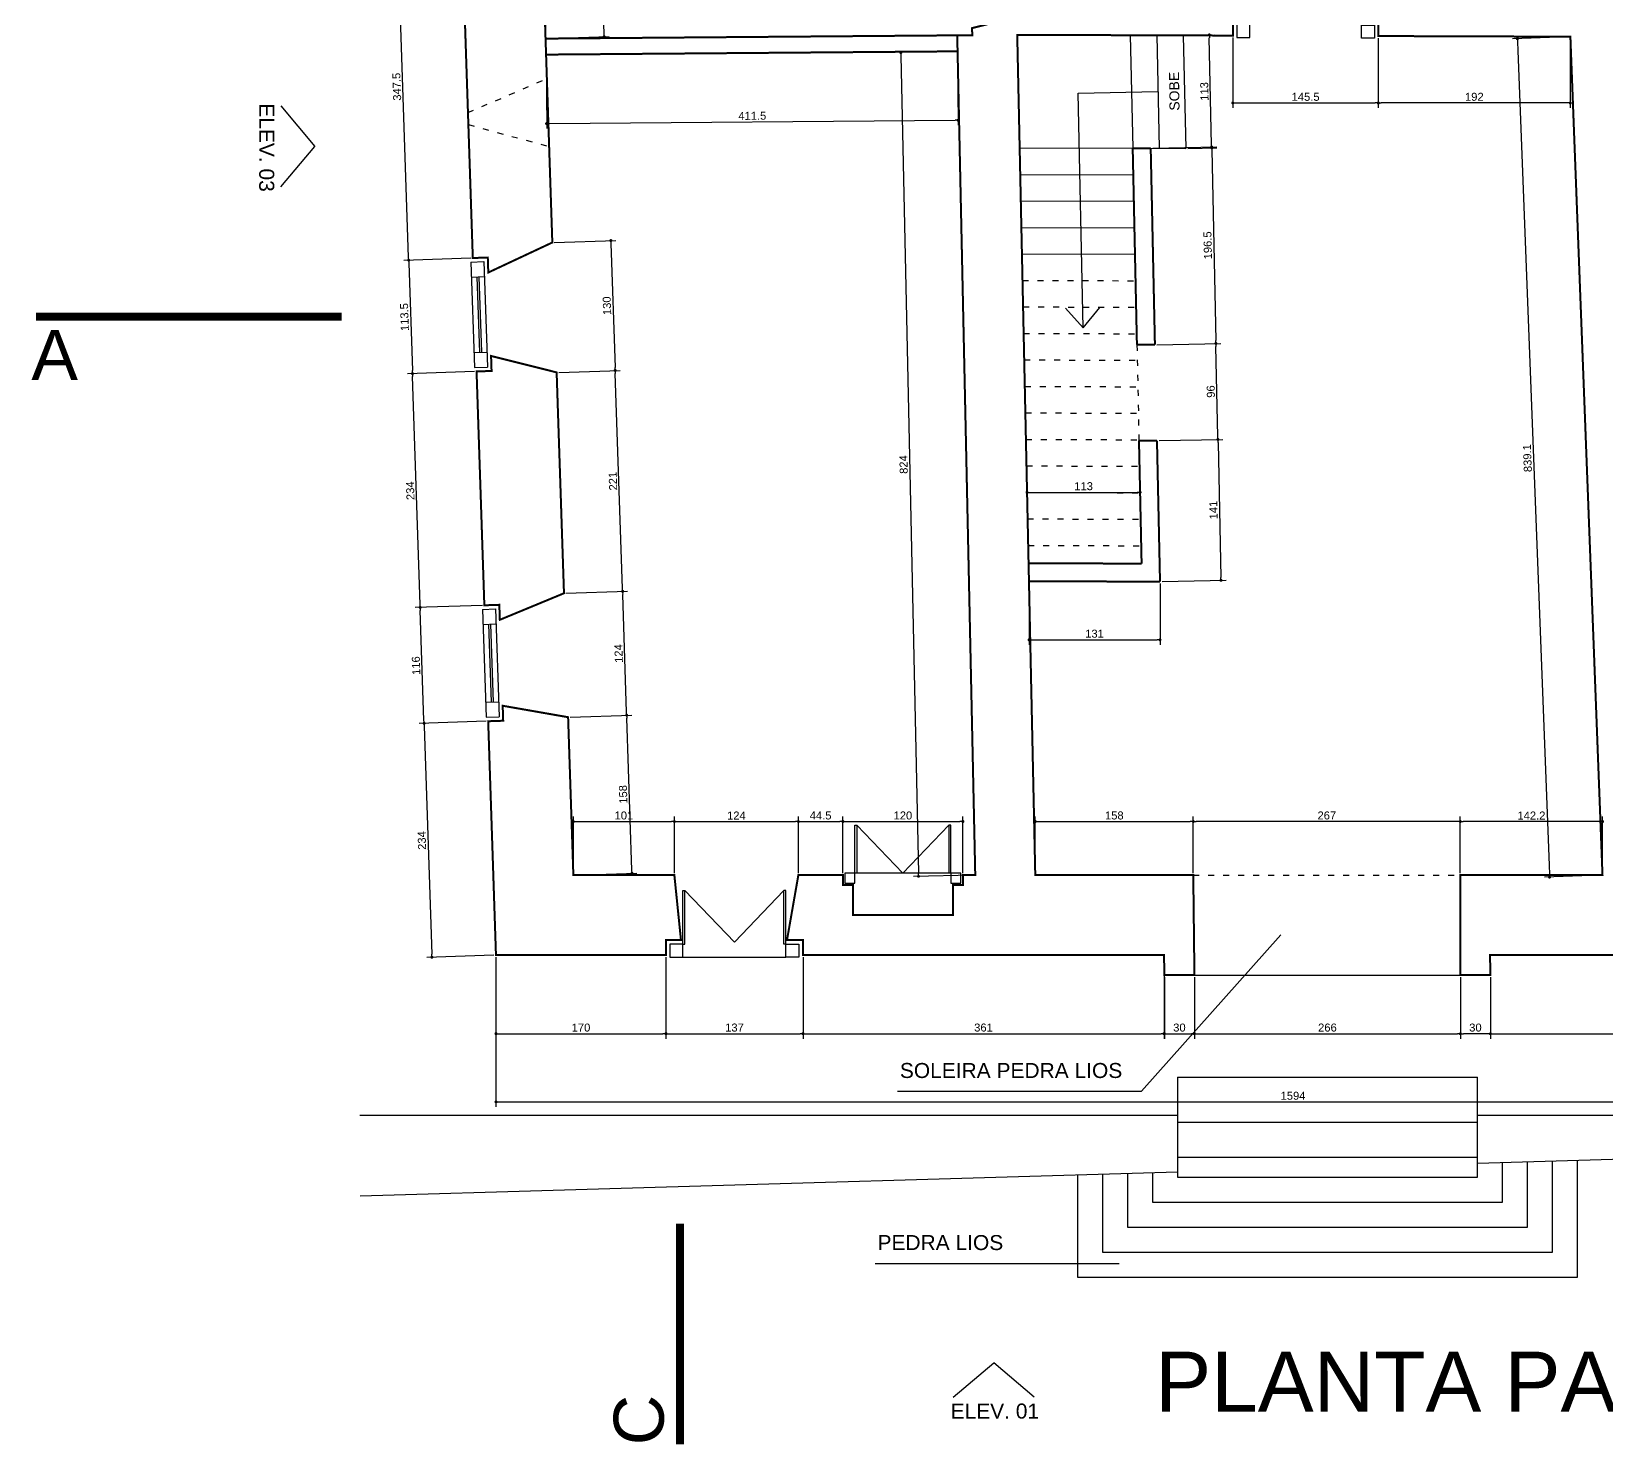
# Model space of a CAD drawing. Extents: x 18300 to 45581, y 436 to 7791.
# Drawn here: x 18300 to 19875, y 5200 to 6617 of the extents above; entities that cross this region are included whole.
import ezdxf

# ---------------------------------------------------------------- set-up
doc = ezdxf.new("R2010")
doc.units = 0
doc.header["$PDMODE"] = 35
doc.linetypes.add('ACAD_ISO03W100', pattern=[30, 12, -18])
doc.linetypes.add('CENTER2', pattern=[28.575, 19.05, -3.175, 3.175, -3.175])
doc.layers.get('0').update_dxf_attribs({"linetype": 'CONTINUOUS'})
doc.layers.get('DEFPOINTS').update_dxf_attribs({"linetype": 'CONTINUOUS'})
for name, color, linetype in [('COTA', 7, 'CONTINUOUS'), ('PAREDE', 7, 'CONTINUOUS'), ('PAREDE_FINA', 7, 'CONTINUOUS')]:
    doc.layers.add(name, color=color, linetype=linetype)
doc.styles.add('TEXTO', font='ARIAL.TTF')
doc.dimstyles.new('COTA', dxfattribs={"dimtxt": 8, "dimasz": 3, "dimexe": 5, "dimexo": 2, "dimgap": 2, "dimtad": 1, "dimdec": 1, "dimzin": 9, "dimtxsty": 'TEXTO', "dimblk1": 'DOT', "dimblk2": 'DOT', "dimsah": 1, "dimcen": 0, "dimclrd": 256, "dimclre": 256, "dimclrt": 256, "dimazin": 3, "dimtfac": 0.06, "dimtdec": 1, "dimtmove": 0, "dimatfit": 3, "dimtolj": 1, "dimtzin": 0})

# ---------------------------------------------------------------- blocks, each defined once
blk = doc.blocks.new('_DOT')
at = {"color": 0, "linetype": 'BYBLOCK'}
blk.add_line((-0.5, 0), (-1, 0), dxfattribs=at)
at = {"color": 0, "linetype": 'BYBLOCK', "const_width": 0.5}
blk.add_lwpolyline([(-0.25, 0, 1), (0.25, 0, 1)], format="xyb", close=True, dxfattribs=at)
blk = doc.blocks.new('*D1')
at = {"layer": 'COTA'}
for p, q in [((18754.7, 5926.8), (18687.6, 5924.6)), ((18692.7, 5921.8), (18700.3, 5693.9)), ((18762.5, 5692.9), (18695.4, 5690.7))]:
    blk.add_line(p, q, dxfattribs=at)
at = {"layer": 'DEFPOINTS', "color": 0}
for p in [(18756.7, 5926.9), (18700.4, 5690.9), (18764.5, 5693)]:
    blk.add_point(p, dxfattribs=at)
at = {"layer": 'COTA', "xscale": 3, "yscale": 3, "zscale": 3}
for p, rotation in [((18692.6, 5924.8), 91.90395253616141), ((18700.4, 5690.9), 271.9039525361614)]:
    blk.add_blockref('_DOT', p, dxfattribs=dict(at, rotation=rotation))
at = {"layer": 'COTA', "insert": (18690.4, 5807.6), "char_height": 8, "attachment_point": 5, "rotation": 91.904, "style": 'TEXTO'}
blk.add_mtext('\\A1;234', dxfattribs=at)
blk = doc.blocks.new('*D2')
at = {"layer": 'COTA'}
for p, q in [((18750.9, 6042.8), (18683.8, 6040.5)), ((18692.5, 5927.8), (18688.8, 6037.7)), ((18754.7, 5926.8), (18687.6, 5924.6))]:
    blk.add_line(p, q, dxfattribs=at)
at = {"layer": 'DEFPOINTS', "color": 0}
for p in [(18688.7, 6040.7), (18752.9, 6042.8), (18756.7, 5926.9)]:
    blk.add_point(p, dxfattribs=at)
at = {"layer": 'COTA', "xscale": 3, "yscale": 3, "zscale": 3}
for p, rotation in [((18688.7, 6040.7), 91.90395253616141), ((18692.6, 5924.8), 271.9039525361614)]:
    blk.add_blockref('_DOT', p, dxfattribs=dict(at, rotation=rotation))
at = {"layer": 'COTA', "insert": (18684.6, 5982.5), "char_height": 8, "attachment_point": 5, "rotation": 91.904, "style": 'TEXTO'}
blk.add_mtext('\\A1;116', dxfattribs=at)
blk = doc.blocks.new('*D3')
at = {"layer": 'COTA'}
for p, q in [((18743.1, 6276.6), (18676, 6274.4)), ((18688.6, 6043.7), (18681.1, 6271.6)), ((18750.9, 6042.8), (18683.8, 6040.5))]:
    blk.add_line(p, q, dxfattribs=at)
at = {"layer": 'DEFPOINTS', "color": 0}
for p in [(18681, 6274.6), (18745.1, 6276.7), (18752.9, 6042.8)]:
    blk.add_point(p, dxfattribs=at)
at = {"layer": 'COTA', "xscale": 3, "yscale": 3, "zscale": 3}
for p, rotation in [((18681, 6274.6), 91.90395253616141), ((18688.7, 6040.7), 271.9039525361614)]:
    blk.add_blockref('_DOT', p, dxfattribs=dict(at, rotation=rotation))
at = {"layer": 'COTA', "insert": (18678.8, 6157.4), "char_height": 8, "attachment_point": 5, "rotation": 91.904, "style": 'TEXTO'}
blk.add_mtext('\\A1;234', dxfattribs=at)
blk = doc.blocks.new('*D4')
at = {"layer": 'COTA'}
for p, q in [((18739.3, 6390.1), (18672.2, 6387.8)), ((18677.3, 6385), (18680.9, 6277.6)), ((18743.1, 6276.6), (18676, 6274.4))]:
    blk.add_line(p, q, dxfattribs=at)
at = {"layer": 'DEFPOINTS', "color": 0}
for p in [(18741.3, 6390.1), (18681, 6274.6), (18745.1, 6276.7)]:
    blk.add_point(p, dxfattribs=at)
at = {"layer": 'COTA', "xscale": 3, "yscale": 3, "zscale": 3}
for p, rotation in [((18677.2, 6388), 91.90395253616141), ((18681, 6274.6), 271.9039525361614)]:
    blk.add_blockref('_DOT', p, dxfattribs=dict(at, rotation=rotation))
at = {"layer": 'COTA', "insert": (18673, 6331.1), "char_height": 8, "attachment_point": 5, "rotation": 91.904, "style": 'TEXTO'}
blk.add_mtext('\\A1;113.5', dxfattribs=at)
blk = doc.blocks.new('*D5')
at = {"layer": 'COTA'}
for p, q in [((18727.8, 6737.4), (18660.7, 6735.1)), ((18677.1, 6391), (18665.8, 6732.3)), ((18739.3, 6390.1), (18672.2, 6387.8))]:
    blk.add_line(p, q, dxfattribs=at)
at = {"layer": 'DEFPOINTS', "color": 0}
for p in [(18665.7, 6735.3), (18729.8, 6737.4), (18741.3, 6390.1)]:
    blk.add_point(p, dxfattribs=at)
at = {"layer": 'COTA', "xscale": 3, "yscale": 3, "zscale": 3}
for p, rotation in [((18665.7, 6735.3), 91.90395253616141), ((18677.2, 6388), 271.9039525361614)]:
    blk.add_blockref('_DOT', p, dxfattribs=dict(at, rotation=rotation))
at = {"layer": 'COTA', "insert": (18665.3, 6561.4), "char_height": 8, "attachment_point": 5, "rotation": 91.904, "style": 'TEXTO'}
blk.add_mtext('\\A1;347.5', dxfattribs=at)
blk = doc.blocks.new('*D11')
at = {"layer": 'COTA'}
for p, q in [((18838.6, 5931), (18900.2, 5933)), ((18900.4, 5778), (18895.3, 5929.9)), ((18843.9, 5773.1), (18905.5, 5775.1))]:
    blk.add_line(p, q, dxfattribs=at)
at = {"layer": 'DEFPOINTS', "color": 0}
for p in [(18836.6, 5930.9), (18895.2, 5932.9), (18841.9, 5773)]:
    blk.add_point(p, dxfattribs=at)
at = {"layer": 'COTA', "xscale": 3, "yscale": 3, "zscale": 3}
for p, rotation in [((18895.2, 5932.9), 91.90395253616141), ((18900.5, 5775), 271.9039525361614)]:
    blk.add_blockref('_DOT', p, dxfattribs=dict(at, rotation=rotation))
at = {"layer": 'COTA', "insert": (18891.7, 5853.7), "char_height": 8, "attachment_point": 5, "rotation": 91.904, "style": 'TEXTO'}
blk.add_mtext('\\A1;158', dxfattribs=at)
blk = doc.blocks.new('*D12')
at = {"layer": 'COTA'}
for p, q in [((18834.5, 6054.9), (18896.1, 6057)), ((18895.1, 5935.9), (18891.2, 6053.8)), ((18838.6, 5931), (18900.2, 5933))]:
    blk.add_line(p, q, dxfattribs=at)
at = {"layer": 'DEFPOINTS', "color": 0}
for p in [(18832.5, 6054.9), (18891.1, 6056.8), (18836.6, 5930.9)]:
    blk.add_point(p, dxfattribs=at)
at = {"layer": 'COTA', "xscale": 3, "yscale": 3, "zscale": 3}
for p, rotation in [((18891.1, 6056.8), 91.90395253616141), ((18895.2, 5932.9), 271.9039525361614)]:
    blk.add_blockref('_DOT', p, dxfattribs=dict(at, rotation=rotation))
at = {"layer": 'COTA', "insert": (18887.1, 5994.6), "char_height": 8, "attachment_point": 5, "rotation": 91.904, "style": 'TEXTO'}
blk.add_mtext('\\A1;124', dxfattribs=at)
blk = doc.blocks.new('*D13')
at = {"layer": 'COTA'}
for p, q in [((18827.2, 6275.8), (18888.7, 6277.8)), ((18891, 6059.8), (18883.8, 6274.7)), ((18834.5, 6054.9), (18896.1, 6057))]:
    blk.add_line(p, q, dxfattribs=at)
at = {"layer": 'DEFPOINTS', "color": 0}
for p in [(18825.2, 6275.7), (18883.7, 6277.7), (18832.5, 6054.9)]:
    blk.add_point(p, dxfattribs=at)
at = {"layer": 'COTA', "xscale": 3, "yscale": 3, "zscale": 3}
for p, rotation in [((18883.7, 6277.7), 91.90395253616141), ((18891.1, 6056.8), 271.9039525361614)]:
    blk.add_blockref('_DOT', p, dxfattribs=dict(at, rotation=rotation))
at = {"layer": 'COTA', "insert": (18881.4, 6167), "char_height": 8, "attachment_point": 5, "rotation": 91.904, "style": 'TEXTO'}
blk.add_mtext('\\A1;221', dxfattribs=at)
blk = doc.blocks.new('*D14')
at = {"layer": 'COTA'}
for p, q in [((18822.8, 6405.7), (18884.4, 6407.8)), ((18879.5, 6404.6), (18883.6, 6280.7)), ((18827.2, 6275.8), (18888.7, 6277.8))]:
    blk.add_line(p, q, dxfattribs=at)
at = {"layer": 'DEFPOINTS', "color": 0}
for p in [(18820.8, 6405.7), (18825.2, 6275.7), (18883.7, 6277.7)]:
    blk.add_point(p, dxfattribs=at)
at = {"layer": 'COTA', "xscale": 3, "yscale": 3, "zscale": 3}
for p, rotation in [((18879.4, 6407.6), 91.90395253616141), ((18883.7, 6277.7), 271.9039525361614)]:
    blk.add_blockref('_DOT', p, dxfattribs=dict(at, rotation=rotation))
at = {"layer": 'COTA', "insert": (18875.5, 6342.4), "char_height": 8, "attachment_point": 5, "rotation": 91.904, "style": 'TEXTO'}
blk.add_mtext('\\A1;130', dxfattribs=at)
blk = doc.blocks.new('*D15')
at = {"layer": 'COTA'}
for p, q in [((18841.9, 5775), (18841.9, 5831.6)), ((18942.9, 5775), (18942.9, 5831.6)), ((18844.9, 5826.6), (18939.9, 5826.6))]:
    blk.add_line(p, q, dxfattribs=at)
at = {"layer": 'DEFPOINTS', "color": 0}
for p in [(18942.9, 5826.6), (18841.9, 5773), (18942.9, 5773)]:
    blk.add_point(p, dxfattribs=at)
at = {"layer": 'COTA', "xscale": 3, "yscale": 3, "zscale": 3, "rotation": 180}
blk.add_blockref('_DOT', (18841.9, 5826.6), dxfattribs=at)
at = {"layer": 'COTA', "xscale": 3, "yscale": 3, "zscale": 3}
blk.add_blockref('_DOT', (18942.9, 5826.6), dxfattribs=at)
at = {"layer": 'COTA', "insert": (18892.4, 5832.6), "char_height": 8, "attachment_point": 5, "style": 'TEXTO'}
blk.add_mtext('\\A1;101', dxfattribs=at)
blk = doc.blocks.new('*D16')
at = {"layer": 'COTA'}
for p, q in [((18942.9, 5775), (18942.9, 5831.6)), ((19066.9, 5775), (19066.9, 5831.6)), ((18945.9, 5826.6), (19063.9, 5826.6))]:
    blk.add_line(p, q, dxfattribs=at)
at = {"layer": 'DEFPOINTS', "color": 0}
for p in [(19066.9, 5826.6), (18942.9, 5773), (19066.9, 5773)]:
    blk.add_point(p, dxfattribs=at)
at = {"layer": 'COTA', "xscale": 3, "yscale": 3, "zscale": 3, "rotation": 180}
blk.add_blockref('_DOT', (18942.9, 5826.6), dxfattribs=at)
at = {"layer": 'COTA', "xscale": 3, "yscale": 3, "zscale": 3}
blk.add_blockref('_DOT', (19066.9, 5826.6), dxfattribs=at)
at = {"layer": 'COTA', "insert": (19004.9, 5832.6), "char_height": 8, "attachment_point": 5, "style": 'TEXTO'}
blk.add_mtext('\\A1;124', dxfattribs=at)
blk = doc.blocks.new('*D17')
at = {"layer": 'COTA'}
for p, q in [((19066.9, 5775), (19066.9, 5831.6)), ((19111.4, 5775), (19111.4, 5831.6)), ((19069.9, 5826.6), (19108.4, 5826.6))]:
    blk.add_line(p, q, dxfattribs=at)
at = {"layer": 'DEFPOINTS', "color": 0}
for p in [(19111.4, 5826.6), (19066.9, 5773), (19111.4, 5773)]:
    blk.add_point(p, dxfattribs=at)
at = {"layer": 'COTA', "xscale": 3, "yscale": 3, "zscale": 3, "rotation": 180}
blk.add_blockref('_DOT', (19066.9, 5826.6), dxfattribs=at)
at = {"layer": 'COTA', "xscale": 3, "yscale": 3, "zscale": 3}
blk.add_blockref('_DOT', (19111.4, 5826.6), dxfattribs=at)
at = {"layer": 'COTA', "insert": (19089.1, 5832.6), "char_height": 8, "attachment_point": 5, "style": 'TEXTO'}
blk.add_mtext('\\A1;44.5', dxfattribs=at)
blk = doc.blocks.new('*D18')
at = {"layer": 'COTA'}
for p, q in [((19111.4, 5775), (19111.4, 5831.6)), ((19231.4, 5775), (19231.4, 5831.6)), ((19114.4, 5826.6), (19228.4, 5826.6))]:
    blk.add_line(p, q, dxfattribs=at)
at = {"layer": 'DEFPOINTS', "color": 0}
for p in [(19231.4, 5826.6), (19111.4, 5773), (19231.4, 5773)]:
    blk.add_point(p, dxfattribs=at)
at = {"layer": 'COTA', "xscale": 3, "yscale": 3, "zscale": 3, "rotation": 180}
blk.add_blockref('_DOT', (19111.4, 5826.6), dxfattribs=at)
at = {"layer": 'COTA', "xscale": 3, "yscale": 3, "zscale": 3}
blk.add_blockref('_DOT', (19231.4, 5826.6), dxfattribs=at)
at = {"layer": 'COTA', "insert": (19171.4, 5832.6), "char_height": 8, "attachment_point": 5, "style": 'TEXTO'}
blk.add_mtext('\\A1;120', dxfattribs=at)
blk = doc.blocks.new('*D19')
at = {"layer": 'COTA'}
for p, q in [((19224.1, 6596.8), (19164.3, 6595.5)), ((19169.4, 6592.6), (19187, 5774.8)), ((19241.7, 5773), (19182, 5771.7))]:
    blk.add_line(p, q, dxfattribs=at)
at = {"layer": 'DEFPOINTS', "color": 0}
for p in [(19226.1, 6596.8), (19187, 5771.8), (19243.7, 5773)]:
    blk.add_point(p, dxfattribs=at)
at = {"layer": 'COTA', "xscale": 3, "yscale": 3, "zscale": 3}
for p, rotation in [((19169.3, 6595.6), 91.22901867027056), ((19187, 5771.8), 271.2290186702706)]:
    blk.add_blockref('_DOT', p, dxfattribs=dict(at, rotation=rotation))
at = {"layer": 'COTA', "insert": (19172.1, 6183.6), "char_height": 8, "attachment_point": 5, "rotation": 91.229, "style": 'TEXTO'}
blk.add_mtext('\\A1;824', dxfattribs=at)
blk = doc.blocks.new('*D20')
at = {"layer": 'COTA'}
for p, q in [((18814.6, 6591.6), (18815.2, 6519.6)), ((19226.1, 6594.8), (19226.7, 6522.9)), ((18818.1, 6524.6), (19223.6, 6527.9))]:
    blk.add_line(p, q, dxfattribs=at)
at = {"layer": 'DEFPOINTS', "color": 0}
for p in [(18814.6, 6593.6), (19226.1, 6596.8), (19226.6, 6527.9)]:
    blk.add_point(p, dxfattribs=at)
at = {"layer": 'COTA', "xscale": 3, "yscale": 3, "zscale": 3}
for p, rotation in [((18815.1, 6524.6), 180.4544292221585), ((19226.6, 6527.9), 0.4544292221584407)]:
    blk.add_blockref('_DOT', p, dxfattribs=dict(at, rotation=rotation))
at = {"layer": 'COTA', "insert": (19020.8, 6532.3), "char_height": 8, "attachment_point": 5, "rotation": 0.4544, "style": 'TEXTO'}
blk.add_mtext('\\A1;411.5', dxfattribs=at)
blk = doc.blocks.new('*D21')
at = {"layer": 'COTA'}
for p, q in [((18764.5, 5691), (18764.5, 5609.4)), ((18934.5, 5691), (18934.5, 5609.4)), ((18767.5, 5614.4), (18931.5, 5614.4))]:
    blk.add_line(p, q, dxfattribs=at)
at = {"layer": 'DEFPOINTS', "color": 0}
for p in [(18764.5, 5693), (18934.5, 5693), (18934.5, 5614.4)]:
    blk.add_point(p, dxfattribs=at)
at = {"layer": 'COTA', "xscale": 3, "yscale": 3, "zscale": 3, "rotation": 180}
blk.add_blockref('_DOT', (18764.5, 5614.4), dxfattribs=at)
at = {"layer": 'COTA', "xscale": 3, "yscale": 3, "zscale": 3}
blk.add_blockref('_DOT', (18934.5, 5614.4), dxfattribs=at)
at = {"layer": 'COTA', "insert": (18849.5, 5620.5), "char_height": 8, "attachment_point": 5, "style": 'TEXTO'}
blk.add_mtext('\\A1;170', dxfattribs=at)
blk = doc.blocks.new('*D22')
at = {"layer": 'COTA'}
for p, q in [((18934.5, 5691), (18934.5, 5609.4)), ((19071.5, 5691), (19071.5, 5609.4)), ((18937.5, 5614.4), (19068.5, 5614.4))]:
    blk.add_line(p, q, dxfattribs=at)
at = {"layer": 'DEFPOINTS', "color": 0}
for p in [(18934.5, 5693), (19071.5, 5693), (19071.5, 5614.4)]:
    blk.add_point(p, dxfattribs=at)
at = {"layer": 'COTA', "xscale": 3, "yscale": 3, "zscale": 3, "rotation": 180}
blk.add_blockref('_DOT', (18934.5, 5614.4), dxfattribs=at)
at = {"layer": 'COTA', "xscale": 3, "yscale": 3, "zscale": 3}
blk.add_blockref('_DOT', (19071.5, 5614.4), dxfattribs=at)
at = {"layer": 'COTA', "insert": (19003, 5620.5), "char_height": 8, "attachment_point": 5, "style": 'TEXTO'}
blk.add_mtext('\\A1;137', dxfattribs=at)
blk = doc.blocks.new('*D23')
at = {"layer": 'COTA'}
for p, q in [((19071.5, 5691), (19071.5, 5609.4)), ((19432.5, 5691), (19432.5, 5609.4)), ((19074.5, 5614.4), (19429.5, 5614.4))]:
    blk.add_line(p, q, dxfattribs=at)
at = {"layer": 'DEFPOINTS', "color": 0}
for p in [(19071.5, 5693), (19432.5, 5693), (19432.5, 5614.4)]:
    blk.add_point(p, dxfattribs=at)
at = {"layer": 'COTA', "xscale": 3, "yscale": 3, "zscale": 3, "rotation": 180}
blk.add_blockref('_DOT', (19071.5, 5614.4), dxfattribs=at)
at = {"layer": 'COTA', "xscale": 3, "yscale": 3, "zscale": 3}
blk.add_blockref('_DOT', (19432.5, 5614.4), dxfattribs=at)
at = {"layer": 'COTA', "insert": (19252, 5620.5), "char_height": 8, "attachment_point": 5, "style": 'TEXTO'}
blk.add_mtext('\\A1;361', dxfattribs=at)
blk = doc.blocks.new('*D24')
at = {"layer": 'COTA'}
for p, q in [((19432.9, 5671), (19432.9, 5609.4)), ((19462.9, 5671), (19462.9, 5609.4)), ((19435.9, 5614.4), (19459.9, 5614.4))]:
    blk.add_line(p, q, dxfattribs=at)
at = {"layer": 'DEFPOINTS', "color": 0}
for p in [(19432.9, 5673), (19462.9, 5673), (19462.9, 5614.4)]:
    blk.add_point(p, dxfattribs=at)
at = {"layer": 'COTA', "xscale": 3, "yscale": 3, "zscale": 3, "rotation": 180}
blk.add_blockref('_DOT', (19432.9, 5614.4), dxfattribs=at)
at = {"layer": 'COTA', "xscale": 3, "yscale": 3, "zscale": 3}
blk.add_blockref('_DOT', (19462.9, 5614.4), dxfattribs=at)
at = {"layer": 'COTA', "insert": (19447.9, 5620.5), "char_height": 8, "attachment_point": 5, "style": 'TEXTO'}
blk.add_mtext('\\A1;30', dxfattribs=at)
blk = doc.blocks.new('*D25')
at = {"layer": 'COTA'}
for p, q in [((19462.9, 5671), (19462.9, 5609.4)), ((19728.9, 5671), (19728.9, 5609.4)), ((19465.9, 5614.4), (19725.9, 5614.4))]:
    blk.add_line(p, q, dxfattribs=at)
at = {"layer": 'DEFPOINTS', "color": 0}
for p in [(19462.9, 5673), (19728.9, 5673), (19728.9, 5614.4)]:
    blk.add_point(p, dxfattribs=at)
at = {"layer": 'COTA', "xscale": 3, "yscale": 3, "zscale": 3, "rotation": 180}
blk.add_blockref('_DOT', (19462.9, 5614.4), dxfattribs=at)
at = {"layer": 'COTA', "xscale": 3, "yscale": 3, "zscale": 3}
blk.add_blockref('_DOT', (19728.9, 5614.4), dxfattribs=at)
at = {"layer": 'COTA', "insert": (19595.9, 5620.5), "char_height": 8, "attachment_point": 5, "style": 'TEXTO'}
blk.add_mtext('\\A1;266', dxfattribs=at)
blk = doc.blocks.new('*D26')
at = {"layer": 'COTA'}
for p, q in [((19303.8, 5775), (19303.8, 5831.6)), ((19461.8, 5775), (19461.8, 5831.6)), ((19306.8, 5826.6), (19458.8, 5826.6))]:
    blk.add_line(p, q, dxfattribs=at)
at = {"layer": 'DEFPOINTS', "color": 0}
for p in [(19461.8, 5826.6), (19303.8, 5773), (19461.8, 5773)]:
    blk.add_point(p, dxfattribs=at)
at = {"layer": 'COTA', "xscale": 3, "yscale": 3, "zscale": 3, "rotation": 180}
blk.add_blockref('_DOT', (19303.8, 5826.6), dxfattribs=at)
at = {"layer": 'COTA', "xscale": 3, "yscale": 3, "zscale": 3}
blk.add_blockref('_DOT', (19461.8, 5826.6), dxfattribs=at)
at = {"layer": 'COTA', "insert": (19382.8, 5832.6), "char_height": 8, "attachment_point": 5, "style": 'TEXTO'}
blk.add_mtext('\\A1;158', dxfattribs=at)
blk = doc.blocks.new('*D27')
at = {"layer": 'COTA'}
for p, q in [((19461.8, 5775), (19461.8, 5831.6)), ((19728.8, 5775), (19728.8, 5831.6)), ((19725.8, 5826.6), (19464.8, 5826.6))]:
    blk.add_line(p, q, dxfattribs=at)
at = {"layer": 'DEFPOINTS', "color": 0}
for p in [(19461.8, 5826.6), (19461.8, 5773), (19728.8, 5773)]:
    blk.add_point(p, dxfattribs=at)
at = {"layer": 'COTA', "xscale": 3, "yscale": 3, "zscale": 3, "rotation": 180}
blk.add_blockref('_DOT', (19461.8, 5826.6), dxfattribs=at)
at = {"layer": 'COTA', "xscale": 3, "yscale": 3, "zscale": 3}
blk.add_blockref('_DOT', (19728.8, 5826.6), dxfattribs=at)
at = {"layer": 'COTA', "insert": (19595.3, 5832.6), "char_height": 8, "attachment_point": 5, "style": 'TEXTO'}
blk.add_mtext('\\A1;267', dxfattribs=at)
blk = doc.blocks.new('*D28')
at = {"layer": 'COTA'}
for p, q in [((19728.8, 5775), (19728.8, 5831.6)), ((19871, 5775), (19871, 5831.6)), ((19868, 5826.6), (19731.8, 5826.6))]:
    blk.add_line(p, q, dxfattribs=at)
at = {"layer": 'DEFPOINTS', "color": 0}
for p in [(19728.8, 5826.6), (19728.8, 5773), (19871, 5773)]:
    blk.add_point(p, dxfattribs=at)
at = {"layer": 'COTA', "xscale": 3, "yscale": 3, "zscale": 3, "rotation": 180}
blk.add_blockref('_DOT', (19728.8, 5826.6), dxfattribs=at)
at = {"layer": 'COTA', "xscale": 3, "yscale": 3, "zscale": 3}
blk.add_blockref('_DOT', (19871, 5826.6), dxfattribs=at)
at = {"layer": 'COTA', "insert": (19799.9, 5832.6), "char_height": 8, "attachment_point": 5, "style": 'TEXTO'}
blk.add_mtext('\\A1;142.2', dxfattribs=at)
blk = doc.blocks.new('*D29')
at = {"layer": 'COTA'}
for p, q in [((19728.9, 5671), (19728.9, 5609.4)), ((19758.9, 5671), (19758.9, 5609.4)), ((19755.9, 5614.4), (19731.9, 5614.4))]:
    blk.add_line(p, q, dxfattribs=at)
at = {"layer": 'DEFPOINTS', "color": 0}
for p in [(19728.9, 5673), (19758.9, 5673), (19728.9, 5614.4)]:
    blk.add_point(p, dxfattribs=at)
at = {"layer": 'COTA', "xscale": 3, "yscale": 3, "zscale": 3, "rotation": 180}
blk.add_blockref('_DOT', (19728.9, 5614.4), dxfattribs=at)
at = {"layer": 'COTA', "xscale": 3, "yscale": 3, "zscale": 3}
blk.add_blockref('_DOT', (19758.9, 5614.4), dxfattribs=at)
at = {"layer": 'COTA', "insert": (19743.9, 5620.5), "char_height": 8, "attachment_point": 5, "style": 'TEXTO'}
blk.add_mtext('\\A1;30', dxfattribs=at)
blk = doc.blocks.new('*D30')
at = {"layer": 'COTA'}
for p, q in [((19427.5, 6207.5), (19491.4, 6208.8)), ((19486.5, 6205.7), (19489.4, 6070.8)), ((19430.5, 6066.5), (19494.5, 6067.9))]:
    blk.add_line(p, q, dxfattribs=at)
at = {"layer": 'DEFPOINTS', "color": 0}
for p in [(19425.5, 6207.4), (19428.5, 6066.5), (19489.5, 6067.8)]:
    blk.add_point(p, dxfattribs=at)
at = {"layer": 'COTA', "xscale": 3, "yscale": 3, "zscale": 3}
for p, rotation in [((19486.4, 6208.7), 91.22901867027056), ((19489.5, 6067.8), 271.2290186702706)]:
    blk.add_blockref('_DOT', p, dxfattribs=dict(at, rotation=rotation))
at = {"layer": 'COTA', "insert": (19481.9, 6138.1), "char_height": 8, "attachment_point": 5, "rotation": 91.229, "style": 'TEXTO'}
blk.add_mtext('\\A1;141', dxfattribs=at)
blk = doc.blocks.new('*D31')
at = {"layer": 'COTA'}
for p, q in [((19425.4, 6303.4), (19489.4, 6304.8)), ((19486.4, 6211.7), (19484.4, 6301.7)), ((19427.5, 6207.5), (19491.4, 6208.8))]:
    blk.add_line(p, q, dxfattribs=at)
at = {"layer": 'DEFPOINTS', "color": 0}
for p in [(19423.4, 6303.4), (19484.4, 6304.7), (19425.5, 6207.4)]:
    blk.add_point(p, dxfattribs=at)
at = {"layer": 'COTA', "xscale": 3, "yscale": 3, "zscale": 3}
for p, rotation in [((19484.4, 6304.7), 91.2290186702704), ((19486.4, 6208.7), 271.2290186702704)]:
    blk.add_blockref('_DOT', p, dxfattribs=dict(at, rotation=rotation))
at = {"layer": 'COTA', "insert": (19479.3, 6256.6), "char_height": 8, "attachment_point": 5, "rotation": 91.229, "style": 'TEXTO'}
blk.add_mtext('\\A1;96', dxfattribs=at)
blk = doc.blocks.new('*D32')
at = {"layer": 'COTA'}
for p, q in [((19421.2, 6499.9), (19485.2, 6501.3)), ((19480.2, 6498.2), (19484.3, 6307.7)), ((19425.4, 6303.4), (19489.4, 6304.8))]:
    blk.add_line(p, q, dxfattribs=at)
at = {"layer": 'DEFPOINTS', "color": 0}
for p in [(19419.2, 6499.9), (19423.4, 6303.4), (19484.4, 6304.7)]:
    blk.add_point(p, dxfattribs=at)
at = {"layer": 'COTA', "xscale": 3, "yscale": 3, "zscale": 3}
for p, rotation in [((19480.2, 6501.2), 91.2290186702704), ((19484.4, 6304.7), 271.2290186702704)]:
    blk.add_blockref('_DOT', p, dxfattribs=dict(at, rotation=rotation))
at = {"layer": 'COTA', "insert": (19476.2, 6402.8), "char_height": 8, "attachment_point": 5, "rotation": 91.229, "style": 'TEXTO'}
blk.add_mtext('\\A1;196.5', dxfattribs=at)
blk = doc.blocks.new('*D33')
at = {"layer": 'COTA'}
for p, q in [((19453.8, 6612.8), (19482.8, 6613.4)), ((19480.1, 6503.3), (19477.8, 6610.3)), ((19456.2, 6499.8), (19485.2, 6500.4))]:
    blk.add_line(p, q, dxfattribs=at)
at = {"layer": 'DEFPOINTS', "color": 0}
for p in [(19451.8, 6612.8), (19477.8, 6613.3), (19454.2, 6499.7)]:
    blk.add_point(p, dxfattribs=at)
at = {"layer": 'COTA', "xscale": 3, "yscale": 3, "zscale": 3}
for p, rotation in [((19477.8, 6613.3), 91.2290186702704), ((19480.2, 6500.3), 271.2290186702704)]:
    blk.add_blockref('_DOT', p, dxfattribs=dict(at, rotation=rotation))
at = {"layer": 'COTA', "insert": (19472.9, 6556.7), "char_height": 8, "attachment_point": 5, "rotation": 91.229, "style": 'TEXTO'}
blk.add_mtext('\\A1;113', dxfattribs=at)
blk = doc.blocks.new('*D34')
at = {"layer": 'COTA'}
for p, q in [((19295.5, 6157.8), (19295.5, 6160.8)), ((19408.6, 6157.4), (19408.6, 6160.8)), ((19298.5, 6155.8), (19405.6, 6155.8))]:
    blk.add_line(p, q, dxfattribs=at)
at = {"layer": 'DEFPOINTS', "color": 0}
for p in [(19295.5, 6155.8), (19408.6, 6155.8), (19408.6, 6155.4)]:
    blk.add_point(p, dxfattribs=at)
at = {"layer": 'COTA', "xscale": 3, "yscale": 3, "zscale": 3, "rotation": 180}
blk.add_blockref('_DOT', (19295.5, 6155.8), dxfattribs=at)
at = {"layer": 'COTA', "xscale": 3, "yscale": 3, "zscale": 3}
blk.add_blockref('_DOT', (19408.6, 6155.8), dxfattribs=at)
at = {"layer": 'COTA', "insert": (19352.1, 6161.9), "char_height": 8, "attachment_point": 5, "style": 'TEXTO'}
blk.add_mtext('\\A1;113', dxfattribs=at)
blk = doc.blocks.new('*D35')
at = {"layer": 'COTA'}
for p, q in [((19297.5, 6064.9), (19297.5, 6003.3)), ((19428.5, 6064.5), (19428.5, 6003.3)), ((19300.5, 6008.3), (19425.5, 6008.3))]:
    blk.add_line(p, q, dxfattribs=at)
at = {"layer": 'DEFPOINTS', "color": 0}
for p in [(19297.5, 6066.9), (19428.5, 6066.5), (19428.5, 6008.3)]:
    blk.add_point(p, dxfattribs=at)
at = {"layer": 'COTA', "xscale": 3, "yscale": 3, "zscale": 3, "rotation": 180}
blk.add_blockref('_DOT', (19297.5, 6008.3), dxfattribs=at)
at = {"layer": 'COTA', "xscale": 3, "yscale": 3, "zscale": 3}
blk.add_blockref('_DOT', (19428.5, 6008.3), dxfattribs=at)
at = {"layer": 'COTA', "insert": (19363, 6014.4), "char_height": 8, "attachment_point": 5, "style": 'TEXTO'}
blk.add_mtext('\\A1;131', dxfattribs=at)
blk = doc.blocks.new('*D36')
at = {"layer": 'COTA'}
for p, q in [((19501.3, 6610.6), (19501.3, 6540.2)), ((19646.8, 6610.1), (19646.8, 6540.2)), ((19504.3, 6545.2), (19643.8, 6545.2))]:
    blk.add_line(p, q, dxfattribs=at)
at = {"layer": 'DEFPOINTS', "color": 0}
for p in [(19501.3, 6612.6), (19646.8, 6612.1), (19646.8, 6545.2)]:
    blk.add_point(p, dxfattribs=at)
at = {"layer": 'COTA', "xscale": 3, "yscale": 3, "zscale": 3, "rotation": 180}
blk.add_blockref('_DOT', (19501.3, 6545.2), dxfattribs=at)
at = {"layer": 'COTA', "xscale": 3, "yscale": 3, "zscale": 3}
blk.add_blockref('_DOT', (19646.8, 6545.2), dxfattribs=at)
at = {"layer": 'COTA', "insert": (19574.1, 6551.3), "char_height": 8, "attachment_point": 5, "style": 'TEXTO'}
blk.add_mtext('\\A1;145.5', dxfattribs=at)
blk = doc.blocks.new('*D37')
at = {"layer": 'COTA'}
for p, q in [((19646.8, 6610.1), (19646.8, 6540.2)), ((19838.8, 6609.5), (19838.8, 6540.2)), ((19835.8, 6545.2), (19649.8, 6545.2))]:
    blk.add_line(p, q, dxfattribs=at)
at = {"layer": 'DEFPOINTS', "color": 0}
for p in [(19646.8, 6612.1), (19838.8, 6611.5), (19646.8, 6545.2)]:
    blk.add_point(p, dxfattribs=at)
at = {"layer": 'COTA', "xscale": 3, "yscale": 3, "zscale": 3, "rotation": 180}
blk.add_blockref('_DOT', (19646.8, 6545.2), dxfattribs=at)
at = {"layer": 'COTA', "xscale": 3, "yscale": 3, "zscale": 3}
blk.add_blockref('_DOT', (19838.8, 6545.2), dxfattribs=at)
at = {"layer": 'COTA', "insert": (19742.8, 6551.3), "char_height": 8, "attachment_point": 5, "style": 'TEXTO'}
blk.add_mtext('\\A1;192', dxfattribs=at)
blk = doc.blocks.new('*D41')
at = {"layer": 'COTA'}
for p, q in [((19293, 6635.3), (19292.6, 6680.6)), ((18814.4, 6611.6), (18813.9, 6676.8)), ((18817, 6671.8), (19289.6, 6675.6))]:
    blk.add_line(p, q, dxfattribs=at)
at = {"layer": 'DEFPOINTS', "color": 0}
for p in [(19292.6, 6675.6), (19293, 6633.3), (18814.5, 6609.6)]:
    blk.add_point(p, dxfattribs=at)
at = {"layer": 'COTA', "xscale": 3, "yscale": 3, "zscale": 3}
for p, rotation in [((18814, 6671.8), 180.4544292221585), ((19292.6, 6675.6), 0.4544292221584407)]:
    blk.add_blockref('_DOT', p, dxfattribs=dict(at, rotation=rotation))
at = {"layer": 'COTA', "insert": (19053.3, 6679.8), "char_height": 8, "attachment_point": 5, "rotation": 0.4544, "style": 'TEXTO'}
blk.add_mtext('\\A1;478.7', dxfattribs=at)
blk = doc.blocks.new('*D42')
at = {"layer": 'COTA'}
for p, q in [((18812.1, 6729.5), (18873.7, 6731.6)), ((18872.6, 6614.5), (18868.8, 6728.4)), ((18816.5, 6609.6), (18877.7, 6611.7))]:
    blk.add_line(p, q, dxfattribs=at)
at = {"layer": 'DEFPOINTS', "color": 0}
for p in [(18810.1, 6729.5), (18868.7, 6731.4), (18814.5, 6609.6)]:
    blk.add_point(p, dxfattribs=at)
at = {"layer": 'COTA', "xscale": 3, "yscale": 3, "zscale": 3}
for p, rotation in [((18868.7, 6731.4), 91.90395253616141), ((18872.7, 6611.5), 271.9039525361614)]:
    blk.add_blockref('_DOT', p, dxfattribs=dict(at, rotation=rotation))
at = {"layer": 'COTA', "insert": (18864.6, 6671.3), "char_height": 8, "attachment_point": 5, "rotation": 91.904, "style": 'TEXTO'}
blk.add_mtext('\\A1;120', dxfattribs=at)
blk = doc.blocks.new('*D54')
at = {"layer": 'COTA'}
for p, q in [((19836.8, 6611.4), (19780.9, 6609.3)), ((19786, 6606.4), (19817.9, 5774)), ((19869, 5772.9), (19813, 5770.8))]:
    blk.add_line(p, q, dxfattribs=at)
at = {"layer": 'DEFPOINTS', "color": 0}
for p in [(19838.8, 6611.5), (19818, 5771), (19871, 5773)]:
    blk.add_point(p, dxfattribs=at)
at = {"layer": 'COTA', "xscale": 3, "yscale": 3, "zscale": 3}
for p, rotation in [((19785.9, 6609.4), 92.19337856493703), ((19818, 5771), 272.193378564937)]:
    blk.add_blockref('_DOT', p, dxfattribs=dict(at, rotation=rotation))
at = {"layer": 'COTA', "insert": (19795.9, 6190), "char_height": 8, "attachment_point": 5, "rotation": 92.1934, "style": 'TEXTO'}
blk.add_mtext('\\A1;839.1', dxfattribs=at)
blk = doc.blocks.new('*D59')
at = {"layer": 'COTA'}
for p, q in [((20115.4, 5691), (20115.4, 5609.4)), ((19758.9, 5671), (19758.9, 5609.4)), ((19761.9, 5614.4), (20112.4, 5614.4))]:
    blk.add_line(p, q, dxfattribs=at)
at = {"layer": 'DEFPOINTS', "color": 0}
for p in [(20115.4, 5693), (19758.9, 5673), (20115.4, 5614.4)]:
    blk.add_point(p, dxfattribs=at)
at = {"layer": 'COTA', "xscale": 3, "yscale": 3, "zscale": 3, "rotation": 180}
blk.add_blockref('_DOT', (19758.9, 5614.4), dxfattribs=at)
at = {"layer": 'COTA', "xscale": 3, "yscale": 3, "zscale": 3}
blk.add_blockref('_DOT', (20115.4, 5614.4), dxfattribs=at)
at = {"layer": 'COTA', "insert": (19937.2, 5620.5), "char_height": 8, "attachment_point": 5, "style": 'TEXTO'}
blk.add_mtext('\\A1;356.5', dxfattribs=at)
blk = doc.blocks.new('*D124')
at = {"layer": 'COTA'}
for p, q in [((18764.5, 5691), (18764.5, 5541.2)), ((20358.5, 5691), (20358.5, 5541.2)), ((18767.5, 5546.2), (20355.5, 5546.2))]:
    blk.add_line(p, q, dxfattribs=at)
at = {"layer": 'DEFPOINTS', "color": 0}
for p in [(18764.5, 5693), (20358.5, 5693), (20358.5, 5546.2)]:
    blk.add_point(p, dxfattribs=at)
at = {"layer": 'COTA', "xscale": 3, "yscale": 3, "zscale": 3, "rotation": 180}
blk.add_blockref('_DOT', (18764.5, 5546.2), dxfattribs=at)
at = {"layer": 'COTA', "xscale": 3, "yscale": 3, "zscale": 3}
blk.add_blockref('_DOT', (20358.5, 5546.2), dxfattribs=at)
at = {"layer": 'COTA', "insert": (19561.5, 5552.3), "char_height": 8, "attachment_point": 5, "style": 'TEXTO'}
blk.add_mtext('\\A1;1594', dxfattribs=at)

msp = doc.modelspace()

# ---------------------------------------------------------------- linework, layer by layer
at = {"layer": 'COTA'}
for points, const_width in [([(18705.37, 7471.16), (18714.84, 7186.19), (18729.83, 7186.69), (18730.33, 7171.7), (18794.55, 7196.24), (18791.94, 7274.8), (19282.12, 7263.22), (19292.98, 6633.31), (19240.58, 6620.04), (19240.73, 6612.94), (18814.46, 6609.56)], 2), ([(18304.59, 6331.34), (18610.25, 6331.34)], 8)]:
    msp.add_lwpolyline(points, dxfattribs=dict(at, const_width=const_width))
for points in [[(18549.27, 6542.18), (18583.44, 6501.7)], [(18549.27, 6461.21), (18583.44, 6501.7)]]:
    msp.add_lwpolyline(points, dxfattribs=at)
at = {"layer": 'PAREDE', "const_width": 2}
for points in [[(18756.3, 6390.63), (18756.8, 6375.64), (18820.83, 6405.66), (18810.07, 6729.48), (18744.25, 6752.93), (18744.75, 6737.94), (18729.76, 6737.44), (18741.31, 6390.13)], [(18767.84, 6043.32), (18768.34, 6028.33), (18832.49, 6054.86), (18825.15, 6275.74), (18759.57, 6292.18), (18760.07, 6277.19), (18745.08, 6276.69), (18752.85, 6042.82)], [(18771.7, 5927.38), (18756.7, 5926.88), (18764.48, 5693.01), (18934.48, 5693.01), (18934.48, 5708.01), (18949.48, 5708.01), (18942.86, 5773.01), (18841.86, 5773.01), (18836.61, 5930.93), (18771.2, 5942.37)]]:
    msp.add_lwpolyline(points, close=True, dxfattribs=at)
for points in [[(19225.73, 6612.82), (19243.75, 5773.01), (19231.36, 5773.01), (19231.36, 5763.01), (19221.36, 5763.01), (19221.36, 5733.01), (19121.36, 5733.01), (19121.36, 5763.01), (19111.36, 5763.01), (19111.36, 5773.01), (19066.86, 5773.01), (19055.48, 5708.01), (19071.48, 5708.01), (19071.48, 5693.01), (19432.48, 5693.01), (19432.91, 5673.01), (19462.91, 5673.01), (19461.76, 5773.01), (19303.76, 5773.01), (19285.73, 6613.3), (19501.35, 6612.59), (19501.35, 6627.59)], [(19646.85, 6627.11), (19646.85, 6612.11), (19838.85, 6611.47), (19870.96, 5773.01), (19728.76, 5773.01), (19728.91, 5673.01), (19758.91, 5673.01), (19758.48, 5693.01), (20115.41, 5693.01), (20115.41, 5708.01), (20130.41, 5708.01), (20108.41, 5773.01), (20063.91, 5773.01), (20063.91, 5763.01), (20053.91, 5763.01), (20053.91, 5733.01), (19953.91, 5733.01), (19953.91, 5763.01), (19943.91, 5763.01), (19943.91, 5773.01), (19931, 5773.01), (19900.48, 6570.01)], [(19226.07, 6596.82), (18814.59, 6593.56)], [(19401.19, 6499.92), (19405.41, 6303.46)], [(19419.2, 6499.86), (19423.41, 6303.4)], [(19405.41, 6303.46), (19423.41, 6303.4)], [(19407.47, 6207.48), (19425.47, 6207.42)], [(19407.47, 6207.48), (19410.1, 6084.51)], [(19425.47, 6207.42), (19428.5, 6066.46)], [(19297.07, 6084.88), (19410.1, 6084.51)], [(19297.46, 6066.89), (19428.5, 6066.46)]]:
    msp.add_lwpolyline(points, dxfattribs=at)
at = {"layer": 'PAREDE'}
for points in [[(19398.77, 6612.93), (19401.19, 6499.92)], [(19425.28, 6612.84), (19427.7, 6499.83)], [(19451.78, 6612.75), (19454.21, 6499.74)], [(19288.16, 6500.29), (19401.19, 6499.92)], [(19419.2, 6499.86), (19454.21, 6499.74)], [(19288.73, 6473.79), (19401.76, 6473.41)], [(19289.3, 6447.29), (19402.33, 6446.91)], [(19289.86, 6420.78), (19402.9, 6420.41)], [(19290.43, 6394.28), (19403.47, 6393.91)], [(18764.48, 5693.01), (18934.48, 5693.01)], [(19243.75, 5693.01), (19071.48, 5693.01)], [(19462.91, 5673.01), (19728.91, 5673.01)]]:
    msp.add_lwpolyline(points, dxfattribs=at)
at = {"layer": 'PAREDE', "extrusion": (0, 0, -1), "const_width": 2}
msp.add_lwpolyline([(-19401.19, 6499.92), (-19419.2, 6499.86)], dxfattribs=at)
at = {"layer": 'PAREDE', "linetype": 'ACAD_ISO03W100', "ltscale": 0.5}
for points in [[(19291, 6367.78), (19404.04, 6367.41)], [(19291.57, 6341.28), (19404.6, 6340.9)], [(19292.14, 6314.78), (19405.17, 6314.4)], [(19292.71, 6288.27), (19405.74, 6287.9)], [(19293.28, 6261.77), (19406.31, 6261.4)], [(19293.84, 6235.27), (19406.88, 6234.9)], [(19294.41, 6208.77), (19407.45, 6208.39)], [(19294.98, 6182.27), (19408.02, 6181.89)], [(19295.55, 6155.76), (19408.58, 6155.39)], [(19296.12, 6129.26), (19409.15, 6128.89)], [(19296.69, 6102.76), (19409.72, 6102.39)], [(19461.76, 5773.01), (19728.76, 5773.01)]]:
    msp.add_lwpolyline(points, dxfattribs=at)
at = {"layer": 'PAREDE', "linetype": 'ACAD_ISO03W100', "ltscale": 0.5, "extrusion": (0, 0, -1)}
msp.add_lwpolyline([(-19405.41, 6303.46), (-19407.47, 6207.48)], dxfattribs=at)
at = {"layer": 'PAREDE_FINA'}
msp.add_line((19351.68, 6320.47), (19346.65, 6555.09), dxfattribs=at)
for points in [[(19505.35, 6623.59), (19505.35, 6610.59), (19518.35, 6610.59), (19518.35, 6623.59)], [(19642.85, 6623.11), (19642.85, 6610.11), (19629.85, 6610.11), (19629.85, 6623.11)], [(19123.36, 5765.01), (19123.36, 5775.01), (19113.36, 5775.01), (19113.36, 5765.01)], [(19229.36, 5765.01), (19229.36, 5775.01), (19219.36, 5775.01), (19219.36, 5765.01)], [(18938.48, 5704.01), (18938.48, 5691.01), (18951.48, 5691.01), (18951.48, 5704.01)], [(19067.48, 5704.01), (19067.48, 5691.01), (19054.48, 5691.01), (19054.48, 5704.01)]]:
    msp.add_lwpolyline(points, close=True, dxfattribs=at)
at = {"layer": 'PAREDE_FINA', "linetype": 'ACAD_ISO03W100', "ltscale": 0.5}
for points in [[(18736.47, 6535.55), (18815.38, 6569.57)], [(18736.87, 6523.55), (18817.64, 6501.61)]]:
    msp.add_lwpolyline(points, dxfattribs=at)
at = {"layer": 'PAREDE_FINA'}
for points in [[(19346.65, 6555.09), (19426.48, 6556.8)], [(18739.44, 6386.06), (18752.43, 6386.5)], [(18739.44, 6386.06), (18742.94, 6280.62)], [(18752.43, 6386.5), (18755.94, 6281.05)], [(18739.94, 6371.07), (18752.93, 6371.5)], [(18745.43, 6371.26), (18747.94, 6295.8)], [(18747.43, 6371.32), (18749.94, 6295.86)], [(19351.68, 6320.47), (19334.07, 6340.03)], [(19351.68, 6320.47), (19368.43, 6340.77)], [(18742.45, 6295.61), (18755.44, 6296.05)], [(18742.94, 6280.62), (18755.94, 6281.05)], [(18750.98, 6038.76), (18763.98, 6039.19)], [(18750.98, 6038.76), (18754.57, 5930.82)], [(18763.98, 6039.19), (18767.57, 5931.25)], [(18751.48, 6023.76), (18764.48, 6024.2)], [(18756.98, 6023.95), (18759.57, 5945.99)], [(18758.98, 6024.01), (18761.57, 5946.06)], [(18754.07, 5945.81), (18767.07, 5946.24)], [(18754.57, 5930.82), (18767.57, 5931.25)], [(19123.36, 5823.01), (19125.36, 5823.01)], [(19123.36, 5775.01), (19123.36, 5823.01)], [(19125.36, 5823.01), (19171.36, 5775.01)], [(19125.36, 5823.01), (19125.36, 5775.01)], [(19217.36, 5823.01), (19171.36, 5775.01)], [(19217.36, 5823.01), (19217.36, 5775.01)], [(19219.36, 5823.01), (19217.36, 5823.01)], [(19219.36, 5775.01), (19219.36, 5823.01)], [(19219.36, 5775.01), (19123.36, 5775.01)], [(18951.48, 5757.51), (18953.48, 5757.51), (19002.98, 5706.01)], [(18951.48, 5704.01), (18951.48, 5757.51)], [(18953.48, 5704.01), (18953.48, 5757.51)], [(19054.48, 5757.51), (19052.48, 5757.51), (19002.98, 5706.01)], [(19052.48, 5704.01), (19052.48, 5757.51)], [(19054.48, 5704.01), (19054.48, 5757.51)], [(18951.48, 5704.01), (18953.48, 5704.01)], [(19054.48, 5704.01), (19052.48, 5704.01)], [(19409.99, 5556.8), (19549.41, 5713.21)], [(18951.48, 5691.01), (19054.48, 5691.01)], [(19445.91, 5571.01), (19745.91, 5571.01)], [(19445.91, 5571.01), (19445.91, 5471.01)], [(19745.91, 5471.01), (19745.91, 5571.01)], [(19165.96, 5556.8), (19409.99, 5556.8)], [(18628.36, 5533.01), (19445.91, 5533.01)], [(19745.91, 5533.01), (20467.69, 5533.01)], [(19445.91, 5526.01), (19745.91, 5526.01)], [(19745.91, 5485.1), (20466.39, 5506.36)], [(19345.91, 5473.31), (19345.91, 5371.01), (19845.91, 5371.01), (19845.91, 5488.05)], [(19370.91, 5474.04), (19370.91, 5396.01), (19820.91, 5396.01), (19820.91, 5487.32)], [(19395.91, 5474.78), (19395.91, 5421.01), (19795.91, 5421.01), (19795.91, 5486.58)], [(19420.91, 5475.52), (19420.91, 5446.01), (19770.91, 5446.01), (19770.91, 5485.84)], [(19445.91, 5491.01), (19745.91, 5491.01)], [(18628.61, 5452.15), (19445.91, 5476.26)], [(19445.91, 5471.01), (19745.91, 5471.01)], [(19143.59, 5384.72), (19387.62, 5384.72)], [(19221.77, 5251.07), (19262.25, 5285.24)], [(19302.74, 5251.07), (19262.25, 5285.24)]]:
    msp.add_lwpolyline(points, dxfattribs=at)
at = {"layer": 'PAREDE_FINA', "linetype": 'CENTER2', "ltscale": 3, "const_width": 8}
msp.add_lwpolyline([(18948.58, 5203.6), (18948.58, 5424.52)], dxfattribs=at)

# ---------------------------------------------------------------- texts
at = {"layer": 'COTA', "style": 'TEXTO'}
msp.add_text('ELEV. 03', height=15, rotation=270, dxfattribs=at).set_placement((18527.73, 6544.89))
at = {"layer": 'PAREDE_FINA', "style": 'TEXTO'}
for s, height, rotation, p in [('SOBE', 10, 90.77108, (19448.04, 6537.55)), ('C', 50, 90, (18932.23, 5202.85))]:
    msp.add_text(s, height=height, rotation=rotation, dxfattribs=at).set_placement(p)
for s, height, p in [('A', 50, (18299.89, 6268.19)), ('SOLEIRA PEDRA LIOS', 15, (19168.36, 5570.12)), ('PEDRA LIOS', 15, (19145.99, 5398.05)), ('PLANTA PAVTO. TÉRREO', 60, (19423.77, 5236.43)), ('ELEV. 01', 15, (19219.06, 5229.53))]:
    msp.add_text(s, height=height, dxfattribs=at).set_placement(p)

# ---------------------------------------------------------------- dimensions: what is measured, and where the dimension line sits
at = {"layer": 'COTA'}
for base, p1, p2, angle, picture, middle in [((18665.66, 6735.31), (18741.31, 6390.13), (18729.76, 6737.44), 91.90395, '*D5', (18665.35, 6561.45)), ((18868.7, 6731.43), (18814.46, 6609.56), (18810.07, 6729.48), 91.90395, '*D42', (18864.61, 6671.26)), ((19292.65, 6675.62), (18814.46, 6609.56), (19292.98, 6633.31), 0.45443, '*D41', (19053.26, 6679.8)), ((19477.75, 6613.31), (19454.21, 6499.74), (19451.78, 6612.75), 91.22902, '*D33', (19472.88, 6556.67)), ((19818.04, 5770.99), (19838.85, 6611.47), (19870.96, 5773.01), 92.19338, '*D54', (19795.9, 6189.98)), ((19226.62, 6527.88), (18814.59, 6593.56), (19226.07, 6596.82), 0.45443, '*D20', (19020.83, 6532.33)), ((19187.02, 5771.8), (19226.07, 6596.82), (19243.75, 5773.01), 91.22902, '*D19', (19172.1, 6183.57)), ((19484.37, 6304.71), (19419.2, 6499.86), (19423.41, 6303.4), 91.22902, '*D32', (19476.18, 6402.81)), ((18883.74, 6277.68), (18820.83, 6405.66), (18825.15, 6275.74), 91.90395, '*D14', (18875.5, 6342.45)), ((18680.97, 6274.56), (18741.31, 6390.13), (18745.08, 6276.69), 91.90395, '*D4', (18673.01, 6331.08)), ((19484.37, 6304.71), (19425.47, 6207.42), (19423.41, 6303.4), 91.22902, '*D31', (19479.32, 6256.59)), ((18680.97, 6274.56), (18752.85, 6042.82), (18745.08, 6276.69), 91.90395, '*D3', (18678.78, 6157.42)), ((18883.74, 6277.68), (18832.49, 6054.86), (18825.15, 6275.74), 91.90395, '*D13', (18881.4, 6167.04)), ((18891.09, 6056.81), (18836.61, 5930.93), (18832.49, 6054.86), 91.90395, '*D12', (18887.13, 5994.64)), ((18688.75, 6040.69), (18756.7, 5926.88), (18752.85, 6042.82), 91.90395, '*D2', (18684.6, 5982.52)), ((18700.38, 5690.88), (18756.7, 5926.88), (18764.48, 5693.01), 91.90395, '*D1', (18690.41, 5807.62)), ((18895.21, 5932.87), (18841.86, 5773.01), (18836.61, 5930.93), 91.90395, '*D11', (18891.75, 5853.72))]:
    dim = msp.add_linear_dim(base=base, p1=p1, p2=p2, angle=angle, dimstyle='COTA', override={"dimscale": 1}, dxfattribs=at)
    dim.commit()
    dim.dimension.update_dxf_attribs({"geometry": picture, "text_midpoint": middle})
for base, p1, p2, picture, middle in [((19646.85, 6545.17), (19501.35, 6612.59), (19646.85, 6612.11), '*D36', (19574.1, 6551.26)), ((19646.85, 6545.17), (19838.85, 6611.47), (19646.85, 6612.11), '*D37', (19742.85, 6551.26)), ((19408.58, 6155.76), (19295.55, 6155.76), (19408.58, 6155.39), '*D34', (19352.07, 6161.85)), ((19428.5, 6008.26), (19297.46, 6066.89), (19428.5, 6066.46), '*D35', (19362.98, 6014.35)), ((19066.86, 5826.55), (18942.86, 5773.01), (19066.86, 5773.01), '*D16', (19004.86, 5832.57)), ((19111.36, 5826.55), (19066.86, 5773.01), (19111.36, 5773.01), '*D17', (19089.11, 5832.62)), ((19231.36, 5826.55), (19111.36, 5773.01), (19231.36, 5773.01), '*D18', (19171.36, 5832.64)), ((19461.76, 5826.55), (19303.76, 5773.01), (19461.76, 5773.01), '*D26', (19382.76, 5832.64)), ((19461.76, 5826.55), (19728.76, 5773.01), (19461.76, 5773.01), '*D27', (19595.26, 5832.64)), ((19728.76, 5826.55), (19870.96, 5773.01), (19728.76, 5773.01), '*D28', (19799.86, 5832.57)), ((18934.48, 5614.44), (18764.48, 5693.01), (18934.48, 5693.01), '*D21', (18849.48, 5620.52)), ((20358.48, 5546.24), (18764.48, 5693.01), (20358.48, 5693.01), '*D124', (19561.48, 5552.32)), ((19071.48, 5614.44), (18934.48, 5693.01), (19071.48, 5693.01), '*D22', (19002.98, 5620.52)), ((19432.48, 5614.44), (19071.48, 5693.01), (19432.48, 5693.01), '*D23', (19251.98, 5620.52)), ((20115.41, 5614.44), (19758.91, 5673.01), (20115.41, 5693.01), '*D59', (19937.16, 5620.52)), ((19462.91, 5614.44), (19432.91, 5673.01), (19462.91, 5673.01), '*D24', (19447.91, 5620.52)), ((19728.91, 5614.44), (19462.91, 5673.01), (19728.91, 5673.01), '*D25', (19595.91, 5620.52)), ((19728.91, 5614.44), (19758.91, 5673.01), (19728.91, 5673.01), '*D29', (19743.91, 5620.52))]:
    dim = msp.add_linear_dim(base=base, p1=p1, p2=p2, dimstyle='COTA', override={"dimscale": 1}, dxfattribs=at)
    dim.commit()
    dim.dimension.update_dxf_attribs({"geometry": picture, "text_midpoint": middle})
dim = msp.add_linear_dim(base=(19489.46, 6067.76), p1=(19425.47, 6207.42), p2=(19428.5, 6066.46), angle=91.22902, dimstyle='COTA', override={"dimscale": 1}, dxfattribs=at)
dim.commit()
dim.dimension.update_dxf_attribs({"geometry": '*D30', "text_midpoint": (19487.94, 6138.25), "dimtype": 160})
dim = msp.add_linear_dim(base=(18942.86, 5826.55), p1=(18841.86, 5773.01), p2=(18942.86, 5773.01), dimstyle='COTA', override={"dimscale": 1}, dxfattribs=at)
dim.commit()
dim.dimension.update_dxf_attribs({"geometry": '*D15', "text_midpoint": (18892.36, 5826.55), "dimtype": 160})

doc.saveas('drawing.dxf')
